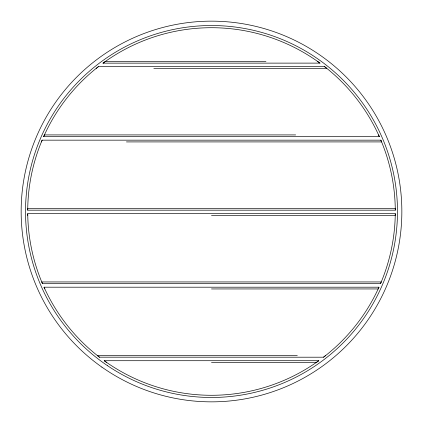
<?xml version="1.0" encoding="UTF-8"?>
<svg xmlns="http://www.w3.org/2000/svg" width="423" height="423" viewBox="0 0 423 423"><rect width="100%" height="100%" fill="white"/><g stroke="black" fill="none" stroke-linecap="round" stroke-linejoin="round"><path stroke-width="0.63" d="M27.717 210.178L27.738 208.428L395.262 208.428L395.283 210.178L27.717 210.178A183.788 183.788 0 0 1 42.126 140.161L380.88 140.166L381.604 141.917L126.451 141.917M27.754 215.429L27.728 213.678L395.272 213.678L395.246 215.429L211.5 215.429M41.396 141.917L42.12 140.166M380.806 283.008L381.25 281.945L41.75 281.945L42.485 283.696L380.61 283.473M378.569 134.916L379.362 136.666L43.638 136.666L44.431 134.916L295.651 134.916M44.827 288.946L44.024 287.196L378.976 287.196L378.173 288.946L211.5 288.946M96.174 68.399L98.379 66.649L324.621 66.649M325.752 355.457L323.51 357.208L99.453 357.181M103.011 63.149L319.947 63.117A183.788 183.788 0 0 0 103.011 63.149L105.449 61.398L265.961 61.398M153.835 68.399L326.826 68.399L324.663 66.686M297.3 355.457L97.248 355.457L99.231 357.012M106.675 362.458L104.195 360.708L318.805 360.708L316.325 362.458L211.5 362.458M317.551 61.398L319.947 63.117M395.272 213.678A183.788 183.788 0 0 1 380.515 283.696M378.976 287.191A183.788 183.788 0 0 1 323.51 357.208M318.805 360.708A183.788 183.788 0 0 1 104.195 360.708M99.49 357.208A183.788 183.788 0 0 1 44.029 287.196M42.49 283.696A183.788 183.788 0 0 1 27.728 213.678M43.643 136.666A183.788 183.788 0 0 1 98.379 66.649M324.621 66.649A183.788 183.788 0 0 1 379.362 136.666M380.88 140.166A183.788 183.788 0 0 1 395.283 210.178M107.627 365.763A185.972 185.972 0 0 0 397.033 224.327A185.972 185.972 0 0 0 129.845 44.41A185.972 185.972 0 0 0 107.627 365.763M101.895 367.127A190.35 190.35 0 0 0 401.078 228.605A190.35 190.35 0 0 0 131.521 38.768A190.35 190.35 0 0 0 101.895 367.127"/></g></svg>
